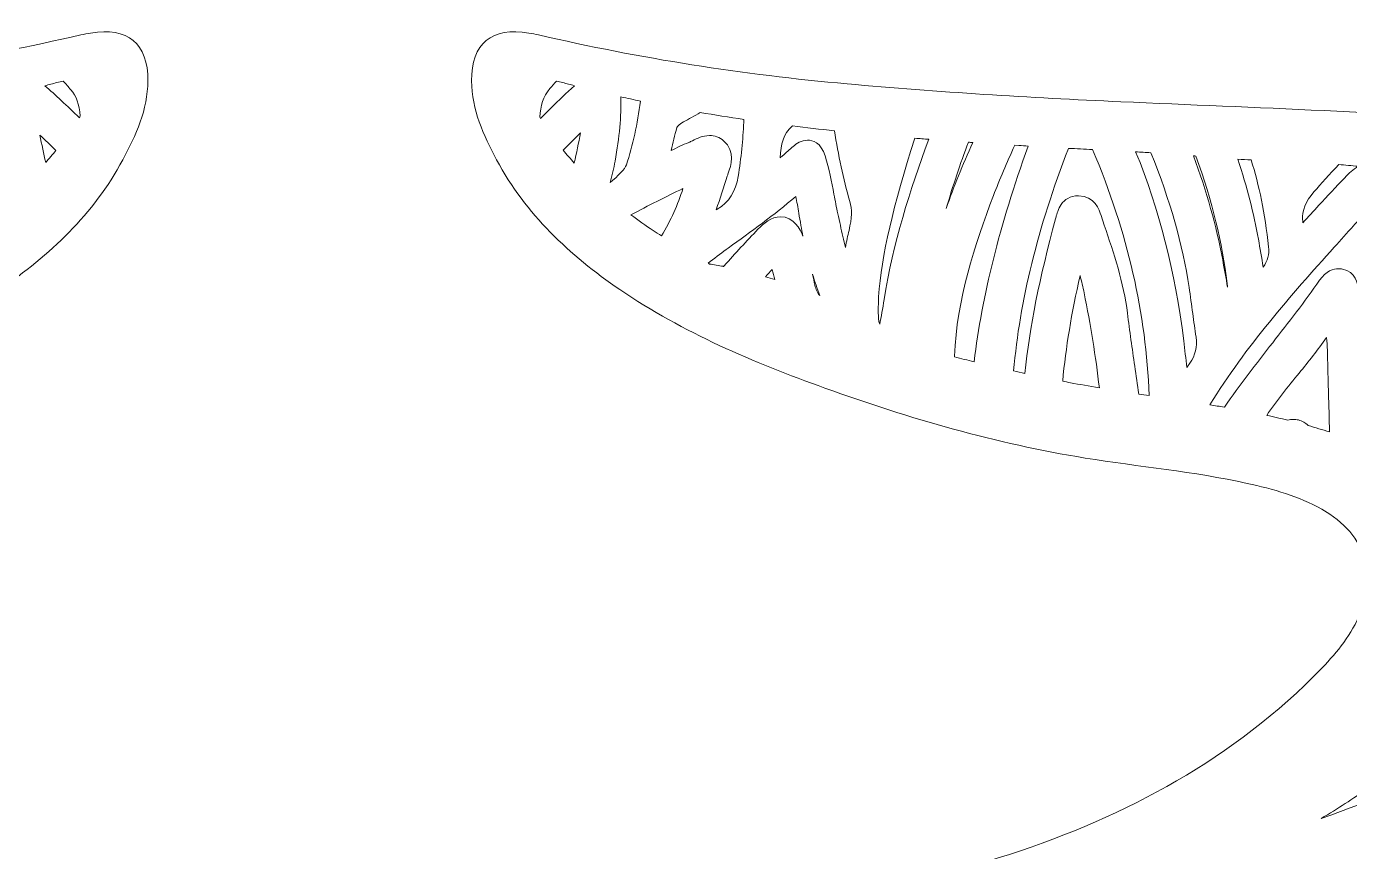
# Model space of a CAD drawing. Extents: x 86 to 1914, y -1775 to -226.
# Drawn here: x 878 to 1449, y -582 to -226 of the extents above; entities that cross this region are included whole.
import ezdxf

# ---------------------------------------------------------------- set-up
doc = ezdxf.new("R2010")
doc.units = 0
doc.header["$MEASUREMENT"] = 0
doc.layers.add('Layer 1', color=7, linetype='Continuous')

# ---------------------------------------------------------------- blocks, each defined once
blk = doc.blocks.new('block 3')
at = {"layer": 'Layer 1', "lineweight": 0}
for points, knots in [([(1909.17, -702.32), (1893.53, -708.4), (1878.2, -715.47), (1862.07, -720.2), (1823.68, -731.4), (1784.54, -739.2), (1744.98, -744.84), (1694.01, -752.11), (1642.77, -754.79), (1591.31, -753.43), (1567.38, -752.78), (1543.5, -751.06), (1519.7, -748.57), (1518.95, -748.5), (1518.23, -748.27), (1516.47, -747.89), (1521.31, -745.56), (1525.28, -743.84), (1529.07, -741.79), (1559.4, -725.46), (1587.96, -706.29), (1616.7, -687.4), (1637.98, -673.37), (1658.69, -658.5), (1678.04, -641.89), (1702.57, -620.8), (1726.08, -598.68), (1745.34, -572.43), (1771.85, -536.26), (1794.13, -497.98), (1805.01, -453.96), (1810.58, -431.4), (1812.48, -408.61), (1807.15, -385.71), (1799.99, -355.07), (1781.2, -333.42), (1754.39, -318.07), (1735.77, -307.39), (1715.33, -301.57), (1694.83, -296.02), (1639.25, -281.02), (1582.52, -273.01), (1525.26, -268.1), (1466.95, -263.11), (1408.48, -261.26), (1350.06, -258.65), (1310.62, -256.91), (1271.23, -254.46), (1231.92, -250.93), (1187.04, -246.9), (1142.64, -240.01), (1098.76, -229.77), (1097.38, -229.46), (1095.97, -229.28), (1094.55, -229.02), (1078.62, -226.14), (1069.68, -233.52), (1069.82, -249.66), (1069.91, -262.09), (1074.97, -273.1), (1080.67, -283.74), (1093.27, -307.24), (1112.11, -324.9), (1133.84, -339.73), (1161.19, -358.37), (1191.36, -371.14), (1222.31, -382.25), (1258.9, -395.4), (1296.14, -406.22), (1334.58, -412.44), (1357.87, -416.21), (1381.45, -418.28), (1404.53, -423.39), (1415.7, -425.87), (1426.68, -428.9), (1436.75, -434.56), (1456.38, -445.58), (1461.8, -464.49), (1451.07, -484.35), (1446.41, -492.94), (1439.97, -500.12), (1433.06, -506.94), (1394.64, -544.94), (1348.21, -569.06), (1297.15, -585.1), (1255.81, -598.08), (1213.48, -605.3), (1170.25, -608.18), (1144.02, -609.94), (1117.76, -611.25), (1091.51, -612.79), (1070.66, -614), (1049.77, -614.35), (1028.92, -615.67), (1019.27, -616.27), (1009.63, -616.49), (1000, -616.47), (990.37, -616.49), (980.73, -616.27), (971.08, -615.67), (950.23, -614.35), (929.34, -614), (908.49, -612.79), (882.24, -611.25), (855.98, -609.94), (829.75, -608.18), (786.52, -605.3), (744.19, -598.08), (702.85, -585.1), (651.79, -569.06), (605.36, -544.94), (566.94, -506.94), (560.03, -500.12), (553.59, -492.94), (548.93, -484.35), (538.2, -464.49), (543.62, -445.58), (563.25, -434.56), (573.32, -428.9), (584.3, -425.87), (595.47, -423.39), (618.55, -418.28), (642.13, -416.21), (665.42, -412.44), (703.86, -406.22), (741.1, -395.4), (777.69, -382.25), (808.64, -371.14), (838.81, -358.37), (866.15, -339.73), (887.89, -324.9), (906.73, -307.24), (919.33, -283.74), (925.03, -273.1), (930.09, -262.09), (930.18, -249.66), (930.32, -233.52), (921.38, -226.14), (905.45, -229.02), (904.03, -229.28), (902.62, -229.46), (901.24, -229.77), (857.36, -240.01), (812.96, -246.9), (768.08, -250.93), (728.77, -254.46), (689.38, -256.91), (649.94, -258.65), (591.52, -261.26), (533.05, -263.11), (474.74, -268.1), (417.48, -273.01), (360.75, -281.02), (305.17, -296.02), (284.67, -301.57), (264.23, -307.39), (245.61, -318.07), (218.8, -333.42), (200.01, -355.07), (192.85, -385.71), (187.52, -408.61), (189.42, -431.4), (194.99, -453.96), (205.87, -497.98), (228.15, -536.26), (254.66, -572.43), (273.92, -598.68), (297.43, -620.8), (321.96, -641.89), (341.31, -658.5), (362.02, -673.37), (383.3, -687.4), (412.04, -706.29), (440.6, -725.46), (470.93, -741.79), (474.72, -743.84), (478.69, -745.56), (483.53, -747.89), (481.77, -748.27), (481.05, -748.5), (480.3, -748.57), (456.5, -751.06), (432.62, -752.78), (408.69, -753.43), (357.23, -754.79), (305.99, -752.11), (255.02, -744.84), (215.46, -739.2), (176.32, -731.4), (137.93, -720.2), (121.79, -715.47), (106.47, -708.4), (90.83, -702.32), (87.69, -701.09), (86.4, -701.07), (86.48, -705.08), (86.69, -719.22), (87.8, -733.29), (91.12, -747.05), (99.71, -782.62), (115.58, -814.95), (136.23, -844.92), (168.79, -892.16), (210.55, -928.09), (264.67, -948.87), (273.9, -952.41), (282.4, -953.96), (291.34, -948.92), (292.97, -948.02), (294.91, -947.66), (296.69, -947), (374.62, -918.81), (451.55, -888.04), (528.24, -856.69), (532.23, -855.06), (533.25, -856.2), (534.44, -859.68), (539.3, -873.81), (542.84, -888.26), (545.3, -902.96), (551.58, -940.29), (550.69, -978.12), (552.97, -1015.72), (553.99, -1032.31), (554.86, -1048.99), (554.24, -1065.56), (553.75, -1078.11), (558.83, -1087.41), (565.88, -1096.91), (582.42, -1119.16), (599.1, -1141.37), (614.38, -1164.49), (643.83, -1209.07), (661.58, -1258.64), (673.71, -1310.35), (687.05, -1367.25), (691.77, -1425.16), (693.42, -1483.42), (694.18, -1510.5), (693.29, -1537.61), (694.51, -1564.72), (696.46, -1608.03), (712.64, -1644.19), (746.14, -1672.33), (776.75, -1698), (809.08, -1721.5), (840.23, -1746.5), (867.46, -1768.37), (898.86, -1775.17), (933.26, -1769.89), (950.95, -1767.19), (968.61, -1764.18), (986.51, -1762.87), (991.03, -1762.55), (995.52, -1762.4), (1000, -1762.4), (1004.48, -1762.4), (1008.97, -1762.55), (1013.49, -1762.87), (1031.39, -1764.18), (1049.05, -1767.19), (1066.74, -1769.89), (1101.14, -1775.17), (1132.54, -1768.37), (1159.77, -1746.5), (1190.92, -1721.5), (1223.25, -1698), (1253.86, -1672.33), (1287.36, -1644.19), (1303.53, -1608.03), (1305.49, -1564.72), (1306.71, -1537.61), (1305.82, -1510.5), (1306.58, -1483.42), (1308.23, -1425.16), (1312.95, -1367.25), (1326.29, -1310.35), (1338.42, -1258.64), (1356.17, -1209.07), (1385.62, -1164.49), (1400.9, -1141.37), (1417.58, -1119.16), (1434.12, -1096.91), (1441.17, -1087.41), (1446.25, -1078.11), (1445.76, -1065.56), (1445.14, -1048.99), (1446.01, -1032.31), (1447.03, -1015.72), (1449.31, -978.12), (1448.42, -940.29), (1454.7, -902.96), (1457.16, -888.26), (1460.7, -873.81), (1465.56, -859.68), (1466.75, -856.2), (1467.77, -855.06), (1471.76, -856.69), (1548.45, -888.04), (1625.38, -918.81), (1703.31, -947), (1705.09, -947.66), (1707.03, -948.02), (1708.66, -948.92), (1717.6, -953.96), (1726.1, -952.41), (1735.33, -948.87), (1789.45, -928.09), (1831.21, -892.16), (1863.77, -844.92), (1884.42, -814.95), (1900.29, -782.62), (1908.88, -747.05), (1912.2, -733.29), (1913.31, -719.22), (1913.52, -705.08), (1913.6, -701.07), (1912.31, -701.09), (1909.17, -702.32)], [0, 0, 0, 0, 1, 1, 1, 2, 2, 2, 3, 3, 3, 4, 4, 4, 5, 5, 5, 6, 6, 6, 7, 7, 7, 8, 8, 8, 9, 9, 9, 10, 10, 10, 11, 11, 11, 12, 12, 12, 13, 13, 13, 14, 14, 14, 15, 15, 15, 16, 16, 16, 17, 17, 17, 18, 18, 18, 19, 19, 19, 20, 20, 20, 21, 21, 21, 22, 22, 22, 23, 23, 23, 24, 24, 24, 25, 25, 25, 26, 26, 26, 27, 27, 27, 28, 28, 28, 29, 29, 29, 30, 30, 30, 31, 31, 31, 32, 32, 32, 33, 33, 33, 34, 34, 34, 35, 35, 35, 36, 36, 36, 37, 37, 37, 38, 38, 38, 39, 39, 39, 40, 40, 40, 41, 41, 41, 42, 42, 42, 43, 43, 43, 44, 44, 44, 45, 45, 45, 46, 46, 46, 47, 47, 47, 48, 48, 48, 49, 49, 49, 50, 50, 50, 51, 51, 51, 52, 52, 52, 53, 53, 53, 54, 54, 54, 55, 55, 55, 56, 56, 56, 57, 57, 57, 58, 58, 58, 59, 59, 59, 60, 60, 60, 61, 61, 61, 62, 62, 62, 63, 63, 63, 64, 64, 64, 65, 65, 65, 66, 66, 66, 67, 67, 67, 68, 68, 68, 69, 69, 69, 70, 70, 70, 71, 71, 71, 72, 72, 72, 73, 73, 73, 74, 74, 74, 75, 75, 75, 76, 76, 76, 77, 77, 77, 78, 78, 78, 79, 79, 79, 80, 80, 80, 81, 81, 81, 82, 82, 82, 83, 83, 83, 84, 84, 84, 85, 85, 85, 86, 86, 86, 87, 87, 87, 88, 88, 88, 89, 89, 89, 90, 90, 90, 91, 91, 91, 92, 92, 92, 93, 93, 93, 94, 94, 94, 95, 95, 95, 96, 96, 96, 97, 97, 97, 98, 98, 98, 99, 99, 99, 100, 100, 100, 101, 101, 101, 102, 102, 102, 103, 103, 103, 104, 104, 104, 105, 105, 105, 106, 106, 106, 106]), ([(893.66, -249.69), (894.77, -250.94), (895.85, -252.21), (896.94, -253.48), (899.32, -256.26), (900.53, -259.63), (901, -264.89), (900.88, -265.09), (900.75, -265.3), (900.6, -265.52), (898.03, -263.04), (895.44, -260.57), (892.81, -258.14), (890.43, -255.93), (888.02, -253.75), (885.72, -251.74), (887.44, -251.29), (889.16, -250.84), (890.87, -250.38), (891.81, -250.13), (892.74, -249.89), (893.66, -249.69)], [0, 0, 0, 0, 1, 1, 1, 2, 2, 2, 3, 3, 3, 4, 4, 4, 5, 5, 5, 6, 6, 6, 7, 7, 7, 7]), ([(1099.25, -265.27), (1099.69, -260.41), (1100.72, -256.4), (1103.66, -252.99), (1104.6, -251.9), (1105.54, -250.82), (1106.5, -249.73), (1107.39, -249.93), (1108.26, -250.15), (1109.13, -250.38), (1110.84, -250.84), (1112.54, -251.29), (1114.24, -251.72), (1110.73, -254.82), (1107.43, -258.09), (1104.2, -261.28), (1102.7, -262.78), (1101.15, -264.31), (1099.59, -265.81), (1099.47, -265.63), (1099.36, -265.45), (1099.25, -265.27)], [0, 0, 0, 0, 1, 1, 1, 2, 2, 2, 3, 3, 3, 4, 4, 4, 5, 5, 5, 6, 6, 6, 7, 7, 7, 7]), ([(1136.67, -285.9), (1136.08, -287.59), (1132.9, -290.85), (1129.67, -293.5), (1130.53, -290.42), (1131.22, -287.37), (1131.76, -284.32), (1133.68, -273.88), (1134.48, -265.01), (1134.26, -256.53), (1137.05, -257.16), (1139.86, -257.76), (1142.73, -258.36), (1141.42, -268.3), (1139.43, -277.34), (1136.67, -285.9)], [0, 0, 0, 0, 1, 1, 1, 2, 2, 2, 3, 3, 3, 4, 4, 4, 5, 5, 5, 5]), ([(1158.43, -269.82), (1158.63, -269.13), (1159.57, -268.33), (1161.35, -267.37), (1163.6, -266.14), (1165.96, -264.8), (1168.53, -263.27), (1174.73, -264.32), (1181.02, -265.32), (1187.33, -266.27), (1187.33, -266.27), (1187.28, -267.46), (1187.28, -267.46), (1186.97, -275.04), (1186.17, -282.91), (1184.9, -290.85), (1183.87, -297.41), (1180.97, -301.93), (1175.82, -305.07), (1175.69, -305.14), (1175.55, -305.23), (1175.42, -305.3), (1177.07, -300.39), (1178.65, -295.62), (1180.15, -290.81), (1180.3, -290.4), (1180.44, -289.94), (1180.61, -289.51), (1181.69, -286.43), (1183.98, -280.06), (1178.63, -275.53), (1176.87, -274.03), (1174.75, -273.25), (1172.46, -273.25), (1169.6, -273.25), (1167.15, -274.46), (1165.18, -275.46), (1164.63, -275.73), (1164.11, -276), (1163.58, -276.2), (1160.99, -277.27), (1158.45, -278.47), (1156, -279.65), (1156.74, -276.42), (1157.52, -273.12), (1158.43, -269.82)], [0, 0, 0, 0, 1, 1, 1, 2, 2, 2, 3, 3, 3, 4, 4, 4, 5, 5, 5, 6, 6, 6, 7, 7, 7, 8, 8, 8, 9, 9, 9, 10, 10, 10, 11, 11, 11, 12, 12, 12, 13, 13, 13, 14, 14, 14, 15, 15, 15, 15]), ([(886.06, -284.89), (885.19, -281.1), (884.36, -277.16), (883.58, -273.01), (885.83, -275.15), (888.15, -277.38), (890.49, -279.66), (889.05, -281.42), (887.59, -283.16), (886.06, -284.89)], [0, 0, 0, 0, 1, 1, 1, 2, 2, 2, 3, 3, 3, 3]), ([(1114.15, -285.14), (1112.52, -283.31), (1110.96, -281.44), (1109.44, -279.56), (1112.03, -276.85), (1114.5, -274.37), (1116.86, -272.07), (1116.04, -276.36), (1115.13, -280.75), (1114.15, -285.14)], [0, 0, 0, 0, 1, 1, 1, 2, 2, 2, 3, 3, 3, 3]), ([(1227.89, -306.99), (1227.29, -304.23), (1226.75, -301.39), (1226.22, -298.61), (1225.19, -293.19), (1224.1, -287.59), (1222.43, -282.06), (1220.64, -276.13), (1216.89, -275.24), (1214.82, -275.24), (1212.06, -275.24), (1209.98, -276.78), (1208.64, -277.92), (1207.08, -279.27), (1205.52, -280.64), (1203.98, -282.02), (1203.65, -282.31), (1203.34, -282.6), (1203.02, -282.89), (1203.32, -276.87), (1204.21, -272.65), (1208.31, -269.09), (1214.2, -269.82), (1220.29, -270.53), (1226.48, -271.18), (1228.04, -281.64), (1230.25, -291.87), (1233.08, -301.66), (1234.07, -305.12), (1233.98, -308.76), (1232.73, -314.19), (1232.21, -316.4), (1231.66, -318.9), (1231.14, -321.58), (1230.38, -318.45), (1229.69, -315.24), (1228.98, -311.96), (1228.62, -310.29), (1228.27, -308.64), (1227.89, -306.99)], [0, 0, 0, 0, 1, 1, 1, 2, 2, 2, 3, 3, 3, 4, 4, 4, 5, 5, 5, 6, 6, 6, 7, 7, 7, 8, 8, 8, 9, 9, 9, 10, 10, 10, 11, 11, 11, 12, 12, 12, 13, 13, 13, 13]), ([(1245.97, -354.64), (1245.32, -353.35), (1245.21, -350.63), (1245.46, -342.82), (1246.77, -325.14), (1251.75, -303.38), (1261.18, -274.41), (1263.18, -274.55), (1265.17, -274.71), (1267.15, -274.86), (1259.13, -296.62), (1251.55, -319.88), (1247.85, -344.03), (1247.26, -348.06), (1246.64, -351.48), (1245.97, -354.64)], [0, 0, 0, 0, 1, 1, 1, 2, 2, 2, 3, 3, 3, 4, 4, 4, 5, 5, 5, 5]), ([(1286.15, -276.24), (1281.71, -285.97), (1277.88, -295.42), (1274.65, -304.72), (1277.54, -294.98), (1280.74, -285.43), (1284.24, -276.11), (1284.88, -276.16), (1285.51, -276.2), (1286.15, -276.24)], [0, 0, 0, 0, 1, 1, 1, 2, 2, 2, 3, 3, 3, 3]), ([(1278.24, -368.78), (1278.24, -368.78), (1278.24, -368.49), (1278.24, -368.49), (1279.22, -343.88), (1286.91, -320.62), (1295.07, -299.16), (1297.73, -292.14), (1300.76, -284.99), (1304.28, -277.42), (1304.28, -277.42), (1306.02, -277.54), (1306.02, -277.54), (1307.36, -277.62), (1308.7, -277.69), (1310.04, -277.76), (1297.62, -312.43), (1290.14, -342.29), (1286.69, -370.9), (1283.9, -370.21), (1281.07, -369.5), (1278.24, -368.78)], [0, 0, 0, 0, 1, 1, 1, 2, 2, 2, 3, 3, 3, 4, 4, 4, 5, 5, 5, 6, 6, 6, 7, 7, 7, 7]), ([(1357.78, -384.84), (1357.22, -380.8), (1356.62, -376.76), (1356.03, -372.73), (1354.94, -365.26), (1353.79, -357.52), (1352.87, -349.94), (1351.26, -336.67), (1346.98, -324.09), (1342.86, -311.92), (1342.86, -311.92), (1341.47, -307.79), (1341.47, -307.79), (1340.7, -305.45), (1338.69, -299.25), (1331.77, -299.25), (1328.03, -299.25), (1325.75, -300.95), (1324.31, -302.94), (1322.9, -304.94), (1322.34, -307.21), (1322.07, -308.33), (1321.99, -308.6), (1321.94, -308.87), (1321.87, -309.13), (1314.92, -334.66), (1310.66, -356.07), (1308.58, -375.92), (1307.03, -375.58), (1305.42, -375.23), (1303.77, -374.87), (1306.38, -344.7), (1314.14, -313.17), (1327.4, -278.76), (1330.88, -278.94), (1334.36, -279.12), (1337.84, -279.28), (1353.02, -315.33), (1361.01, -350.16), (1362.21, -385.5), (1360.74, -385.28), (1359.25, -385.06), (1357.78, -384.84)], [0, 0, 0, 0, 1, 1, 1, 2, 2, 2, 3, 3, 3, 4, 4, 4, 5, 5, 5, 6, 6, 6, 7, 7, 7, 8, 8, 8, 9, 9, 9, 10, 10, 10, 11, 11, 11, 12, 12, 12, 13, 13, 13, 14, 14, 14, 14]), ([(1362.97, -280.66), (1371.31, -301.29), (1376.71, -320.33), (1379.47, -338.79), (1380.03, -342.54), (1380.54, -346.31), (1381.05, -350.07), (1381.52, -353.48), (1381.99, -356.9), (1382.48, -360.31), (1383.1, -364.45), (1382.22, -368), (1379.78, -371.52), (1379.34, -372.13), (1378.91, -372.75), (1378.49, -373.38), (1378.07, -369.45), (1377.64, -365.62), (1377.17, -361.8), (1373.41, -331.81), (1366.61, -305.05), (1356.42, -280.26), (1358.6, -280.39), (1360.79, -280.52), (1362.97, -280.66)], [0, 0, 0, 0, 1, 1, 1, 2, 2, 2, 3, 3, 3, 4, 4, 4, 5, 5, 5, 6, 6, 6, 7, 7, 7, 8, 8, 8, 8]), ([(1396.08, -338.68), (1395.41, -334.73), (1394.72, -330.83), (1393.97, -326.9), (1391.22, -312.12), (1387.07, -297.36), (1381.35, -282.02), (1381.72, -282.04), (1382.08, -282.08), (1382.44, -282.11), (1389.48, -301.69), (1393.9, -319.72), (1395.91, -337.14), (1395.97, -337.67), (1396.02, -338.17), (1396.08, -338.68)], [0, 0, 0, 0, 1, 1, 1, 2, 2, 2, 3, 3, 3, 4, 4, 4, 5, 5, 5, 5]), ([(1406.25, -283.76), (1409.73, -294.68), (1412.12, -306.7), (1413.75, -321.22), (1414.14, -324.65), (1413.32, -327.31), (1411.45, -330.03), (1410.78, -326.01), (1410.11, -321.98), (1409.39, -317.98), (1407.39, -306.81), (1404.45, -295.46), (1400.48, -283.44), (1402.5, -283.56), (1404.42, -283.67), (1406.25, -283.76)], [0, 0, 0, 0, 1, 1, 1, 2, 2, 2, 3, 3, 3, 4, 4, 4, 5, 5, 5, 5]), ([(1452.43, -286.52), (1450.34, -287.77), (1448.44, -289.58), (1446.63, -291.45), (1442.86, -295.38), (1439.12, -299.43), (1435.51, -303.34), (1433.17, -305.88), (1430.85, -308.4), (1428.5, -310.9), (1428.5, -310.9), (1428.5, -310.12), (1428.5, -310.12), (1428.5, -309.96), (1428.5, -309.8), (1428.48, -309.65), (1428.15, -305.86), (1429.87, -301.58), (1433.34, -297.6), (1436.55, -293.88), (1439.99, -290.07), (1444.11, -285.72), (1446.79, -285.97), (1449.58, -286.25), (1452.43, -286.52)], [0, 0, 0, 0, 1, 1, 1, 2, 2, 2, 3, 3, 3, 4, 4, 4, 5, 5, 5, 6, 6, 6, 7, 7, 7, 8, 8, 8, 8]), ([(1148.17, -314.22), (1144.98, -312.12), (1141.79, -309.87), (1138.63, -307.5), (1146.03, -303.45), (1153.63, -299.72), (1161.08, -296.09), (1158.87, -303.04), (1155.8, -309.82), (1151.83, -316.58), (1150.56, -315.76), (1149.35, -314.98), (1148.17, -314.22)], [0, 0, 0, 0, 1, 1, 1, 2, 2, 2, 3, 3, 3, 4, 4, 4, 4]), ([(1178.57, -329.72), (1178.5, -329.71), (1178.45, -329.71), (1178.38, -329.69), (1176.44, -329.33), (1174.48, -329.02), (1172.5, -328.71), (1172.3, -328.6), (1172.1, -328.49), (1171.9, -328.38), (1174.48, -326.35), (1177.12, -324.34), (1179.75, -322.44), (1179.75, -322.44), (1180.62, -321.8), (1180.62, -321.8), (1190.36, -314.78), (1200.4, -307.55), (1209.78, -299.5), (1210.23, -301.86), (1210.63, -304.25), (1211.05, -306.77), (1211.36, -308.51), (1211.65, -310.27), (1211.95, -312.01), (1212.24, -313.55), (1212.53, -315.09), (1212.84, -316.62), (1211.63, -313.59), (1208.87, -308.31), (1203.18, -308.31), (1199.1, -308.31), (1195.82, -311.19), (1193.41, -313.71), (1188.53, -318.79), (1183.63, -324.09), (1178.85, -329.43), (1178.72, -329.56), (1178.63, -329.65), (1178.57, -329.72)], [0, 0, 0, 0, 1, 1, 1, 2, 2, 2, 3, 3, 3, 4, 4, 4, 5, 5, 5, 6, 6, 6, 7, 7, 7, 8, 8, 8, 9, 9, 9, 10, 10, 10, 11, 11, 11, 12, 12, 12, 13, 13, 13, 13]), ([(1444.02, -330.74), (1441.82, -330.74), (1438.59, -331.61), (1435.75, -335.74), (1429.4, -344.92), (1422.37, -353.95), (1415.55, -362.67), (1408.55, -371.64), (1401.32, -380.89), (1394.7, -390.52), (1392.67, -390.17), (1390.58, -389.83), (1388.44, -389.47), (1404.02, -364.25), (1423.44, -342.09), (1442.13, -321.47), (1444.9, -318.41), (1447.64, -315.35), (1450.38, -312.26), (1451.76, -310.72), (1453.14, -309.16), (1454.51, -307.62), (1458.1, -320.44), (1460.59, -332.32), (1462.07, -343.83), (1464.96, -366.19), (1464.29, -389.07), (1463.22, -411.42), (1461.24, -410.26), (1459.17, -409.14), (1457.05, -408.09), (1457.34, -400.27), (1457.29, -391.88), (1456.91, -382), (1456.31, -365.75), (1454.95, -352.37), (1452.66, -339.9), (1452.66, -339.9), (1452.57, -339.39), (1452.57, -339.39), (1452.25, -337.38), (1451.36, -332.05), (1445.67, -330.9), (1445.12, -330.79), (1444.56, -330.74), (1444.02, -330.74)], [0, 0, 0, 0, 1, 1, 1, 2, 2, 2, 3, 3, 3, 4, 4, 4, 5, 5, 5, 6, 6, 6, 7, 7, 7, 8, 8, 8, 9, 9, 9, 10, 10, 10, 11, 11, 11, 12, 12, 12, 13, 13, 13, 14, 14, 14, 15, 15, 15, 15]), ([(1199.59, -331.08), (1199.95, -332.52), (1200.3, -333.95), (1200.64, -335.4), (1199.35, -335), (1198.05, -334.58), (1196.72, -334.17), (1197.68, -333.1), (1198.63, -332.08), (1199.59, -331.08)], [0, 0, 0, 0, 1, 1, 1, 2, 2, 2, 3, 3, 3, 3]), ([(1217.03, -333.13), (1217.97, -336.25), (1218.99, -339.3), (1220.08, -342.27), (1219.1, -341.15), (1218.41, -339.66), (1217.99, -337.85), (1217.65, -336.29), (1217.34, -334.71), (1217.03, -333.13)], [0, 0, 0, 0, 1, 1, 1, 2, 2, 2, 3, 3, 3, 3]), ([(1328.36, -379.95), (1327.21, -379.73), (1326.07, -379.51), (1324.93, -379.3), (1326.27, -364.84), (1328.74, -349.8), (1332.44, -333.68), (1333.07, -336.16), (1333.67, -338.66), (1334.18, -341.15), (1336.97, -354.85), (1339.16, -368.63), (1340.76, -382.18), (1336.23, -381.42), (1332.18, -380.69), (1328.36, -379.95)], [0, 0, 0, 0, 1, 1, 1, 2, 2, 2, 3, 3, 3, 4, 4, 4, 5, 5, 5, 5]), ([(1412.98, -394.04), (1417.4, -387.73), (1422.08, -381.6), (1426.97, -375.76), (1431.09, -370.83), (1434.88, -365.79), (1438.81, -360.46), (1439.16, -364.08), (1439.23, -367.71), (1439.3, -371.43), (1439.3, -371.43), (1439.34, -373.44), (1439.34, -373.44), (1439.41, -377.03), (1439.52, -380.64), (1439.63, -384.23), (1439.81, -389.81), (1439.97, -395.52), (1440.03, -401.2), (1437.09, -400.25), (1434.04, -399.33), (1430.8, -398.42), (1429.71, -397.26), (1428.3, -396.45), (1426.65, -396.03), (1425.92, -395.85), (1425.18, -395.76), (1424.47, -395.76), (1423.64, -395.76), (1422.82, -395.87), (1422.04, -396.1), (1419.14, -395.4), (1416.13, -394.71), (1412.98, -394.04)], [0, 0, 0, 0, 1, 1, 1, 2, 2, 2, 3, 3, 3, 4, 4, 4, 5, 5, 5, 6, 6, 6, 7, 7, 7, 8, 8, 8, 9, 9, 9, 10, 10, 10, 11, 11, 11, 11]), ([(1503.79, -536.47), (1507.02, -535.84), (1510, -535.37), (1512.84, -535.08), (1511.19, -535.89), (1509.56, -536.67), (1507.91, -537.45), (1505.26, -538.74), (1502.63, -540.01), (1500.01, -541.32), (1480.15, -551.27), (1458.83, -560.23), (1436.47, -568.04), (1443.67, -563.82), (1450.31, -559.39), (1456.33, -555.22), (1469.22, -546.32), (1484.3, -540.36), (1503.79, -536.47)], [0, 0, 0, 0, 1, 1, 1, 2, 2, 2, 3, 3, 3, 4, 4, 4, 5, 5, 5, 6, 6, 6, 6])]:
    blk.add_open_spline(points, degree=3, knots=knots, dxfattribs=at)
blk = doc.blocks.new('block 2')
at = {"layer": 'Layer 1'}
blk.add_blockref('block 3', (0, 0), dxfattribs=at)

msp = doc.modelspace()

# ---------------------------------------------------------------- block references
at = {"layer": 'Layer 1'}
msp.add_blockref('block 2', (0, 0), dxfattribs=at)

doc.saveas('drawing.dxf')
